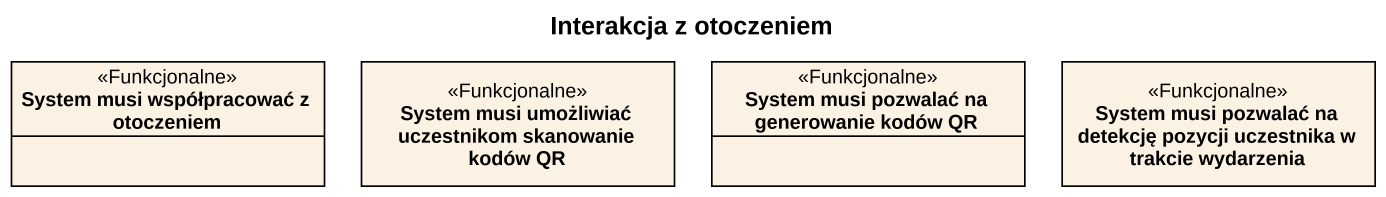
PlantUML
@startuml
title Interakcja z otoczeniem
hide circle
hide empty members
class "System musi współpracować z otoczeniem" as System_musi_współpracować_z <<Funkcjonalne>>
class "System musi umożliwiać uczestnikom skanowanie kodów QR" as System_musi_umożliwiać <<Funkcjonalne>>
class "System musi pozwalać na generowanie kodów QR" as System_musi_pozwalać_na <<Funkcjonalne>>
class "System musi pozwalać na detekcję pozycji uczestnika w trakcie wydarzenia" as System_musi_pozwalać_na_2 <<Funkcjonalne>>
@enduml
